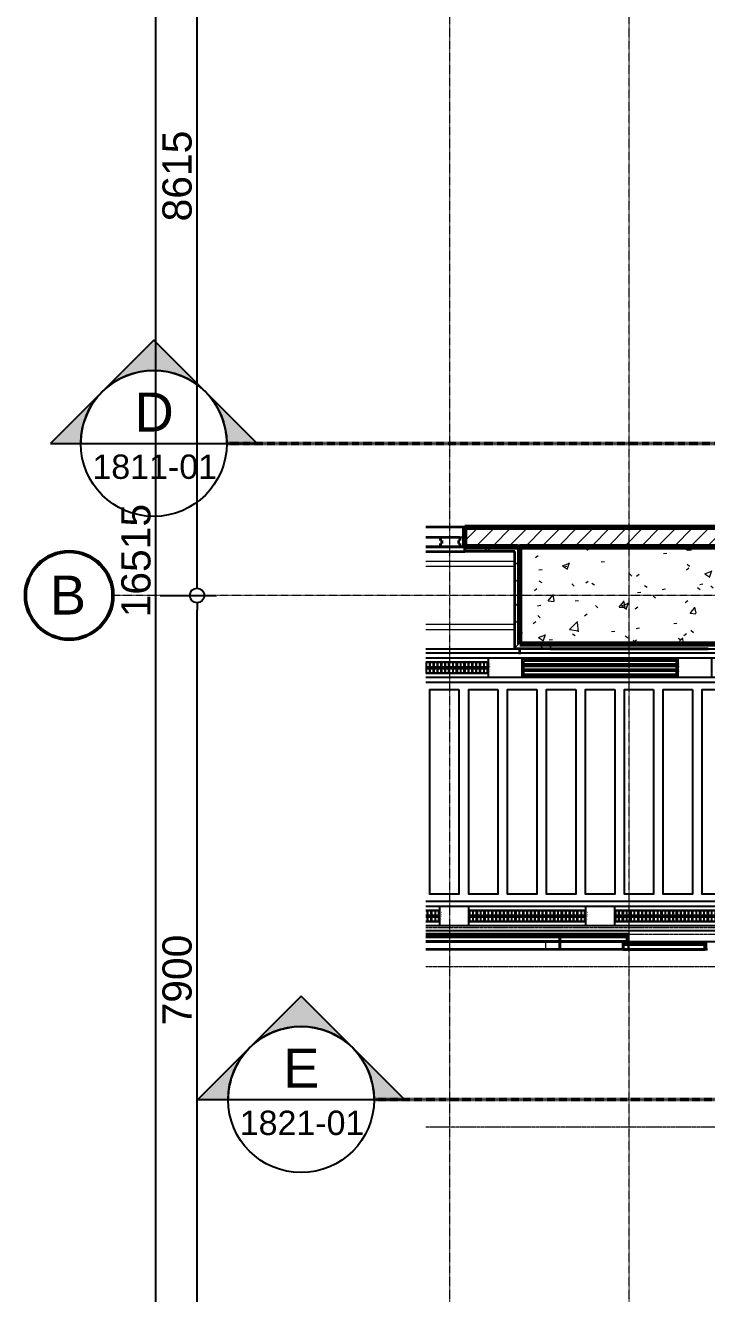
# Model space of a CAD drawing. Header units: millimetres. Extents: x -853488 to -774597, y -17231 to 22435.
# Drawn here: x -853488 to -846487, y -3591 to 9433 of the extents above; entities that cross this region are included whole.
import ezdxf
from ezdxf.enums import TextEntityAlignment as Align
from ezdxf.xclip import XClip

# ---------------------------------------------------------------- set-up
doc = ezdxf.new("R2010")
doc.units = ezdxf.units.MM
doc.header["$XCLIPFRAME"] = 0
for name, pattern in [('DASH', [6.35, 3.175, -3.175]), ('DPA_Grid _ Level 100', [10, 5.5, -1.6, 1.3, -1.6]), ('DPA_Hidden 500', [1.4, 0.8, -0.6])]:
    doc.linetypes.add(name, pattern=pattern)
for name, color, linetype in [('000 - WIPEOUT', 250, 'Continuous'), ('001 - ASCESSORIES', 251, 'Continuous'), ('A04_TUBE SERIES', 2, 'Continuous'), ('A11_ALU.SOLID SHEET', 2, 'Continuous')]:
    doc.layers.add(name, color=color, linetype=linetype)
for name, color, linetype, lineweight in [('A-ANNO-DIMS', 1, 'Continuous', 9), ('A-COLS', 5, 'Continuous', 70), ('A-COLS-E', 1, 'Continuous', 35), ('A-DOOR', 3, 'Continuous', 35), ('A-DOOR-E', 2, 'Continuous', 25), ('A-DOOR-FRAM', 3, 'Continuous', 25), ('A-FLOR-E', 2, 'Continuous', 35), ('A-GENM', 1, 'Continuous', 9), ('A-GENM-HDLN', 2, 'DPA_Hidden 500', 9), ('A-GLAZ-CURT', 2, 'Continuous', 9), ('A-WALL', 5, 'Continuous', 35), ('A-WALL-FNSH', 2, 'Continuous', 35), ('A-WALL-PATT', 1, 'Continuous', 35), ('G-ANNO-SECL', 3, 'Continuous', 9), ('Q-SPCQ', 2, 'Continuous', 35), ('Q-SPCQ-HDLN', 2, 'DASH', 9), ('S-GRID', 251, 'Continuous', 9), ('S-GRID-IDEN', 3, 'Continuous', 50), ('WALL-E', 2, 'Continuous', 35)]:
    doc.layers.add(name, color=color, linetype=linetype, lineweight=lineweight)
doc.styles.add('Arial', font='arial.ttf', dxfattribs={"height": 400})
doc.styles.add('Arial_1', font='arial.ttf', dxfattribs={"height": 250})
doc.styles.add('Arial_2', font='arial.ttf', dxfattribs={"height": 300})
doc.dimstyles.new('DPA-DIM-3_0_C-C', dxfattribs={"dimscale": 304.8, "dimtxt": 306.07782, "dimasz": 0.492126, "dimexe": 0.656168, "dimexo": 0.0625, "dimgap": 0.164042, "dimtad": 1, "dimdec": 0, "dimzin": 0, "dimdsep": 46, "dimtxsty": 'Arial_2', "dimblk1": 'DOTBLANK', "dimblk2": 'DOTBLANK', "dimsah": 1, "dimcen": 0.09, "dimdle": 0.656168, "dimadec": 8, "dimazin": 0, "dimtfac": 1, "dimtdec": 4, "dimtix": 1, "dimtmove": 0, "dimatfit": 3, "dimfxl": 1.312336, "dimfxlon": 1, "dimtvp": 1, "dimtolj": 1, "dimtzin": 0, "dimarcsym": 2})
pattern_1 = [(45, (0, 0), (-212.13203, 212.13203), []), (135, (0, 0), (-212.13203, -212.13203), [])]

# ---------------------------------------------------------------- blocks, each defined once
blk = doc.blocks.new('DPA_AC-BW - A30_2100 x 2500 mm-6632386-4261-01 ENLARGED UPPER PLATFORM LEVEL - REFLECTED CEILING PLAN - SHEET 2')
at = {"layer": 'A-DOOR'}
for p, q in [((650, 0), (800, 0)), ((800, 0), (1000, 0)), ((800, -35), (800, 0)), ((800, 0), (800, -35)), ((1000, 0), (1000, -35)), ((800, -100), (650, -100)), ((815, -35), (800, -35)), ((800, -35), (815, -35)), ((800, -100), (800, -65)), ((800, -65), (815, -65)), ((815, -65), (800, -65)), ((800, -65), (800, -100)), ((1000, -100), (800, -100)), ((815, -65), (815, -35)), ((815, -35), (815, -65)), ((1000, -35), (985, -35)), ((985, -35), (985, -65)), ((985, -65), (1000, -65)), ((1000, -65), (1000, -100))]:
    blk.add_line(p, q, dxfattribs=at)
at = {"layer": 'A-DOOR-E'}
for p, q in [((650, 0), (800, 0)), ((650, 0), (800, 0)), ((650, 0), (800, 0)), ((800, 0), (650, 0)), ((650, 0), (800, 0)), ((800, 0), (650, 0)), ((800, 0), (650, 0)), ((1000, 0), (800, 0)), ((800, 0), (800, -35)), ((800, 0), (800, -35)), ((800, 0), (800, -35)), ((800, 0), (800, -35)), ((800, -35), (800, 0)), ((800, 0), (800, -35)), ((800, -35), (800, 0)), ((800, -35), (800, 0)), ((1000, -35), (1000, 0)), ((800, -100), (650, -100)), ((800, -100), (650, -100)), ((800, -100), (650, -100)), ((650, -100), (800, -100)), ((800, -100), (650, -100)), ((650, -100), (800, -100)), ((650, -100), (800, -100)), ((800, -35), (815, -35)), ((800, -35), (815, -35)), ((800, -35), (815, -35)), ((800, -35), (815, -35)), ((815, -35), (800, -35)), ((800, -35), (815, -35)), ((815, -35), (800, -35)), ((815, -35), (800, -35)), ((815, -65), (800, -65)), ((800, -65), (800, -100)), ((815, -65), (800, -65)), ((800, -65), (800, -100)), ((800, -65), (800, -100)), ((815, -65), (800, -65)), ((815, -65), (800, -65)), ((800, -65), (800, -100)), ((800, -100), (800, -65)), ((800, -65), (815, -65)), ((815, -65), (800, -65)), ((800, -65), (800, -100)), ((800, -100), (800, -65)), ((800, -65), (815, -65)), ((800, -100), (800, -65)), ((800, -65), (815, -65)), ((800, -100), (1000, -100)), ((815, -35), (815, -65)), ((815, -35), (815, -65)), ((815, -35), (815, -65)), ((815, -35), (815, -65)), ((815, -65), (815, -35)), ((815, -35), (815, -65)), ((815, -65), (815, -35)), ((815, -65), (815, -35)), ((985, -65), (985, -35)), ((985, -35), (1000, -35)), ((1000, -65), (985, -65)), ((1000, -100), (1000, -65))]:
    blk.add_line(p, q, dxfattribs=at)
at = {"layer": 'A-DOOR-FRAM'}
for p, q in [((1000, 0), (1050, 0)), ((1000, -35), (1000, 0)), ((1050, 0), (1050, -100)), ((985, -65), (985, -35)), ((985, -35), (1000, -35)), ((1000, -65), (985, -65)), ((1000, -100), (1000, -65)), ((1050, -100), (1000, -100))]:
    blk.add_line(p, q, dxfattribs=at)
blk = doc.blocks.new('DPA_Speciality_PlatformScreenDoor - Length_135300-12767973-4261-01 ENLARGED UPPER PLATFORM LEVEL - REFLECTED CEILING PLAN - SHEET 2')
at = {"layer": 'A-GENM'}
for p, q in [((129962, -250), (129765, -250)), ((129765, -250), (129962, -250)), ((129858, -250), (129768, -250)), ((129768, -250), (129858, -250)), ((129868, -250), (129958, -250)), ((129958, -250), (129868, -250)), ((130533, -330), (130657, -330)), ((130543, -330), (130596, -330)), ((130593, -330), (130646, -330)), ((132033, -330), (132157, -330)), ((132043, -330), (132096, -330)), ((132093, -330), (132146, -330))]:
    blk.add_line(p, q, dxfattribs=at)
at = {"layer": 'A-GENM-HDLN'}
for p, q in [((130262, -175), (130262, -250)), ((130262, -175), (131112, -175)), ((130262, -250), (131112, -250)), ((131112, -250), (131112, -175))]:
    blk.add_line(p, q, dxfattribs=at)
at = {"layer": 'Q-SPCQ', "linetype": 'DASH', "lineweight": 9}
blk.add_line((61743, 1650), (132340, 1650), dxfattribs=at)
at = {"layer": 'Q-SPCQ'}
for p, q in [((129462, -245), (129462, -180)), ((129462, -180), (129462, -245)), ((129462, -180), (129462, -245)), ((129462, -245), (129462, -180)), ((130312, -175), (129472, -175)), ((129472, -175), (130312, -175)), ((129472, -175), (129472, -225)), ((129472, -175), (129472, -225)), ((129472, -245), (129472, -180)), ((129472, -180), (129472, -245)), ((129472, -225), (130312, -225)), ((130312, -225), (129472, -225)), ((129472, -250), (129472, -225)), ((129472, -225), (129472, -250)), ((130312, -225), (129472, -225)), ((129472, -225), (129472, -250)), ((129472, -250), (129472, -225)), ((129472, -225), (130312, -225)), ((130312, -225), (129472, -225)), ((129472, -225), (130312, -225)), ((129472, -250), (130312, -250)), ((130312, -250), (129472, -250)), ((129472, -250), (130312, -250)), ((130312, -250), (129472, -250)), ((129502, -175), (130282, -175)), ((130282, -175), (129502, -175)), ((130282, -175), (129502, -175)), ((129502, -175), (130282, -175)), ((130282, -225), (129502, -225)), ((129502, -225), (130282, -225)), ((129502, -225), (130282, -225)), ((130282, -225), (129502, -225)), ((130262, -225), (129522, -225)), ((129522, -225), (130262, -225)), ((130262, -225), (129522, -225)), ((129522, -225), (130262, -225)), ((130262, -250), (129522, -250)), ((129522, -250), (130262, -250)), ((130262, -250), (129522, -250)), ((129522, -250), (130262, -250)), ((130262, -175), (130962, -175)), ((130262, -305), (130262, -250)), ((130262, -250), (130262, -330)), ((130272, -255), (130262, -255)), ((130262, -255), (130262, -330)), ((130262, -330), (130262, -255)), ((130262, -255), (130272, -255)), ((130272, -330), (130272, -255)), ((130272, -255), (130272, -330)), ((130962, -255), (130272, -255)), ((130272, -255), (130962, -255)), ((130272, -255), (130272, -305)), ((130272, -255), (130272, -305)), ((130312, -225), (130312, -175)), ((130312, -175), (130312, -225)), ((130312, -225), (130312, -250)), ((130312, -225), (130312, -250)), ((130312, -250), (130312, -225)), ((130312, -225), (130312, -250)), ((130322, -255), (130902, -255)), ((130902, -255), (130322, -255)), ((130912, -255), (130322, -255)), ((130322, -255), (130912, -255)), ((130962, -175), (130962, -330)), ((130962, -175), (132340, -175)), ((130962, -330), (130962, -175)), ((130962, -200), (130962, -176)), ((130962, -176), (130962, -200)), ((130962, -305), (130962, -200)), ((130962, -200), (130962, -305)), ((132340, -255), (130962, -255)), ((130962, -255), (132340, -255)), ((130962, -255), (130962, -305)), ((130962, -255), (130962, -305)), ((130962, -305), (130962, -255)), ((130962, -255), (130962, -305)), ((132340, -255), (131012, -255)), ((131012, -255), (132340, -255)), ((131022, -255), (132340, -255)), ((132340, -255), (131022, -255)), ((130262, -329), (130262, -305)), ((130262, -330), (130962, -330)), ((130262, -330), (130272, -330)), ((130272, -330), (130262, -330)), ((130962, -305), (130272, -305)), ((130272, -305), (130952, -305)), ((130272, -305), (130272, -330)), ((130272, -305), (130272, -330)), ((130272, -305), (130952, -305)), ((130952, -305), (130272, -305)), ((130272, -330), (130272, -305)), ((130272, -305), (130272, -330)), ((130962, -305), (130272, -305)), ((130272, -305), (130962, -305)), ((130952, -330), (130272, -330)), ((130272, -330), (130962, -330)), ((130272, -330), (130952, -330)), ((130952, -330), (130272, -330)), ((130902, -305), (130322, -305)), ((130322, -305), (130902, -305)), ((130902, -305), (130322, -305)), ((130322, -305), (130902, -305)), ((130912, -305), (130322, -305)), ((130322, -305), (130912, -305)), ((130322, -305), (130902, -305)), ((130902, -305), (130322, -305)), ((130902, -330), (130322, -330)), ((130322, -330), (130902, -330)), ((130902, -330), (130322, -330)), ((130322, -330), (130902, -330)), ((130952, -305), (130962, -305)), ((130962, -330), (130952, -330)), ((130962, -329), (130962, -305)), ((132340, -305), (130962, -305)), ((130962, -305), (130972, -305)), ((130962, -330), (130962, -305)), ((130962, -305), (130962, -330)), ((132340, -305), (130962, -305)), ((130962, -305), (132340, -305)), ((130962, -305), (130962, -329)), ((130962, -330), (130962, -305)), ((130962, -305), (130962, -330)), ((130962, -330), (132340, -330)), ((130972, -330), (130962, -330)), ((130962, -330), (132340, -330)), ((130972, -305), (132340, -305)), ((130972, -305), (132340, -305)), ((132340, -305), (130972, -305)), ((132340, -330), (130972, -330)), ((130972, -330), (132340, -330)), ((132340, -330), (130972, -330)), ((132340, -305), (131012, -305)), ((131012, -305), (132340, -305)), ((132340, -305), (131022, -305)), ((131022, -305), (132340, -305)), ((132340, -305), (131022, -305)), ((131022, -305), (132340, -305)), ((131022, -305), (132340, -305)), ((132340, -305), (131022, -305)), ((132340, -330), (131022, -330)), ((131022, -330), (132340, -330)), ((132340, -330), (131022, -330)), ((131022, -330), (132340, -330))]:
    blk.add_line(p, q, dxfattribs=at)
for centre, start, end in [((129458, -180), 0, 180), ((129458, -245), 180, 0), ((129458, -180), 60, 120), ((129458, -245), 240, 300), ((129468, -180), 0, 180), ((129458, -180), 360, 30), ((129468, -180), 150, 180), ((129458, -245), 330, 0), ((129468, -245), 180, 210), ((129468, -245), 180, 360), ((129468, -180), 60, 120), ((129468, -245), 240, 300), ((129468, -180), 0, 45), ((129468, -245), 330, 360)]:
    blk.add_arc(centre, 5, start, end, dxfattribs=at)
at = {"layer": 'Q-SPCQ-HDLN'}
for p, q in [((132340, 0), (61743, 0)), ((132340, -330), (61743, -330)), ((132340, -400), (61743, -400))]:
    blk.add_line(p, q, dxfattribs=at)
blk = doc.blocks.new('Section - Section Head-531884-4261-01 ENLARGED UPPER PLATFORM LEVEL - REFLECTED CEILING PLAN - SHEET 2')
at = {"layer": 'G-ANNO-SECL'}
h = blk.add_hatch(color=256, dxfattribs=at)
edge = h.paths.add_edge_path()
edge.add_line((-12.8, 5.3), (-7.5, 10.61))
edge.add_line((-7.5, 10.61), (-2.2, 5.3))
edge.add_arc((-7.5, 0), 7.5, 45, 135)
h = blk.add_hatch(color=256, dxfattribs=at)
edge = h.paths.add_edge_path()
edge.add_arc((-7.5, 0), 7.5, 0, 45)
edge.add_line((-2.2, 5.3), (3.11, 0))
edge.add_line((3.11, 0), (0, 0))
edge = h.paths.add_edge_path()
edge.add_line((-15, 0), (-18.11, 0))
edge.add_line((-18.11, 0), (-12.8, 5.3))
edge.add_arc((-7.5, 0), 7.5, 135, 180)
at = {"layer": 'G-ANNO-SECL', "lineweight": 25}
for p, q in [((-7.5, 10.61), (-18.11, 0)), ((-7.5, 10.61), (-12.8, 5.3)), ((3.11, 0), (-7.5, 10.61)), ((-2.2, 5.3), (-7.5, 10.61)), ((-12.8, 5.3), (-18.11, 0)), ((3.11, 0), (-2.2, 5.3)), ((-18.11, 0), (-15, 0)), ((-18.11, 0), (-15, 0)), ((0, 0), (3.11, 0)), ((0, 0), (3.11, 0))]:
    blk.add_line(p, q, dxfattribs=at)
blk.add_circle((-7.5, 0), 7.5, dxfattribs=at)
for start, end in [(45, 135), (135, 180), (0, 45)]:
    blk.add_arc((-7.5, 0), 7.5, start, end, dxfattribs=at)
blk = doc.blocks.new('System Panel - DPA_Metal Ceiling Rectangular Panel-10851930-4261-01 ENLARGED UPPER PLATFORM LEVEL - REFLECTED CEILING PLAN - SHEET 2')
at = {"layer": 'A-GLAZ-CURT'}
for p, q in [((-848457, 4029), (-849372, 4029)), ((-849372, 4029), (-848457, 4029)), ((-849372, 3029), (-848457, 3029)), ((-848457, 3029), (-849372, 3029))]:
    blk.add_line(p, q, dxfattribs=at)
blk = doc.blocks.new('System Panel - DPA-AR_Metal Ceiling Rectangular Panel-13144395-4261-01 ENLARGED UPPER PLATFORM LEVEL - REFLECTED CEILING PLAN - SHEET 2')
at = {"layer": 'A-GLAZ-CURT'}
for p, q in [((-848457, 4029), (-849372, 4029)), ((-849372, 4029), (-848457, 4029)), ((-848457, 3929), (-849372, 3929))]:
    blk.add_line(p, q, dxfattribs=at)
blk = doc.blocks.new('System Panel - DPA-AR_Metal Ceiling Rectangular Panel-V28-4261-01 ENLARGED UPPER PLATFORM LEVEL - REFLECTED CEILING PLAN - SHEET 2')
at = {"layer": 'A-GLAZ-CURT'}
for p, q in [((-849372, 3229), (-848457, 3229)), ((-849372, 3029), (-848457, 3029)), ((-848457, 3029), (-849372, 3029))]:
    blk.add_line(p, q, dxfattribs=at)
blk = doc.blocks.new('System Panel - DPA-AR_Metal Ceiling Rectangular Panel-V29-4261-01 ENLARGED UPPER PLATFORM LEVEL - REFLECTED CEILING PLAN - SHEET 2')
at = {"layer": 'A-GLAZ-CURT'}
for p, q in [((-849372, 3879), (-848457, 3879)), ((-848457, 3279), (-849372, 3279))]:
    blk.add_line(p, q, dxfattribs=at)
blk = doc.blocks.new('*U464')
at = {"layer": 'A-GLAZ-CURT'}
for name in ['System Panel - DPA_Metal Ceiling Rectangular Panel-10851930-4261-01 ENLARGED UPPER PLATFORM LEVEL - REFLECTED CEILING PLAN - SHEET 2', 'System Panel - DPA-AR_Metal Ceiling Rectangular Panel-13144395-4261-01 ENLARGED UPPER PLATFORM LEVEL - REFLECTED CEILING PLAN - SHEET 2', 'System Panel - DPA-AR_Metal Ceiling Rectangular Panel-V29-4261-01 ENLARGED UPPER PLATFORM LEVEL - REFLECTED CEILING PLAN - SHEET 2', 'System Panel - DPA-AR_Metal Ceiling Rectangular Panel-V28-4261-01 ENLARGED UPPER PLATFORM LEVEL - REFLECTED CEILING PLAN - SHEET 2']:
    blk.add_blockref(name, (801682, -3579), dxfattribs=at)
blk = doc.blocks.new('Grid - 100 Scale-2291345-4261-01 ENLARGED UPPER PLATFORM LEVEL - REFLECTED CEILING PLAN - SHEET 2')
at = {"layer": 'S-GRID-IDEN'}
blk.add_circle((0, 0), 4.5, dxfattribs=at)
blk = doc.blocks.new('_DotBlank')
at = {"color": 0, "linetype": 'ByBlock', "lineweight": -2}
blk.add_line((-0.5, 0), (-1, 0), dxfattribs=at)
blk.add_circle((0, 0), 0.5, dxfattribs=at)
blk = doc.blocks.new('*D1758')
at = {"layer": 'A-ANNO-DIMS', "color": 0, "lineweight": -2, "transparency": 16777216}
for p, q in [((-50846, 8615), (-50265, 8615)), ((-50465, -7750), (-50465, 8465)), ((-50846, -7900), (-50265, -7900))]:
    blk.add_line(p, q, dxfattribs=at)
at = {"layer": 'Defpoints', "color": 0, "transparency": 16777216}
for p in [(-50865, 8615), (-50465, 8615), (-50865, -7900)]:
    blk.add_point(p, dxfattribs=at)
at = {"layer": 'A-ANNO-DIMS', "color": 0, "lineweight": -2, "transparency": 16777216, "xscale": 150, "yscale": 150, "zscale": 150}
for p, rotation in [((-50465, 8615), 90), ((-50465, -7900), 270)]:
    blk.add_blockref('_DotBlank', p, dxfattribs=dict(at, rotation=rotation))
at = {"layer": 'A-ANNO-DIMS', "color": 0, "transparency": 16777216, "insert": (-50668, 357), "char_height": 300, "width": 1384.41, "attachment_point": 5, "rotation": 90, "style": 'Arial_2'}
blk.add_mtext('\\A1;16515', dxfattribs=at)
blk = doc.blocks.new('*D1760')
at = {"layer": 'A-ANNO-DIMS', "color": 0, "lineweight": -2, "transparency": 16777216}
for p, q in [((-50422, 0), (-49841, 0)), ((-50041, -7750), (-50041, -150)), ((-50422, -7900), (-49841, -7900))]:
    blk.add_line(p, q, dxfattribs=at)
at = {"layer": 'Defpoints', "color": 0, "transparency": 16777216}
for p in [(-50441, 0), (-50041, 0), (-50441, -7900)]:
    blk.add_point(p, dxfattribs=at)
at = {"layer": 'A-ANNO-DIMS', "color": 0, "lineweight": -2, "transparency": 16777216, "xscale": 150, "yscale": 150, "zscale": 150}
for p, rotation in [((-50041, 0), 90), ((-50041, -7900), 270)]:
    blk.add_blockref('_DotBlank', p, dxfattribs=dict(at, rotation=rotation))
at = {"layer": 'A-ANNO-DIMS', "color": 0, "transparency": 16777216, "insert": (-50245, -3950), "char_height": 300, "width": 1107.53, "attachment_point": 5, "rotation": 90, "style": 'Arial_2'}
blk.add_mtext('\\A1;7900', dxfattribs=at)
blk = doc.blocks.new('*D1761')
at = {"layer": 'A-ANNO-DIMS', "color": 0, "lineweight": -2, "transparency": 16777216}
for p, q in [((-50422, 8615), (-49841, 8615)), ((-50041, 150), (-50041, 8465)), ((-50422, 0), (-49841, 0))]:
    blk.add_line(p, q, dxfattribs=at)
at = {"layer": 'Defpoints', "color": 0, "transparency": 16777216}
for p in [(-50441, 8615), (-50041, 8615), (-50441, 0)]:
    blk.add_point(p, dxfattribs=at)
at = {"layer": 'A-ANNO-DIMS', "color": 0, "lineweight": -2, "transparency": 16777216, "xscale": 150, "yscale": 150, "zscale": 150}
for p, rotation in [((-50041, 8615), 90), ((-50041, 0), 270)]:
    blk.add_blockref('_DotBlank', p, dxfattribs=dict(at, rotation=rotation))
at = {"layer": 'A-ANNO-DIMS', "color": 0, "transparency": 16777216, "insert": (-50245, 4307), "char_height": 300, "width": 1107.53, "attachment_point": 5, "rotation": 90, "style": 'Arial_2'}
blk.add_mtext('\\A1;8615', dxfattribs=at)
blk = doc.blocks.new('*U470')
at = {"color": 1}
blk.add_wipeout([(600, -60), (-600, -60), (-600, 60), (600, 60)], dxfattribs=at).dxf.layer = '000 - WIPEOUT'
at = {"layer": '001 - ASCESSORIES', "color": 0}
blk.add_lwpolyline([(600, -60), (-600, -60), (-600, 60), (600, 60)], close=True, dxfattribs=at)
at = {"layer": '001 - ASCESSORIES'}
for points in [[(-593, -55), (-598, -55), (-598, 55), (-593, 55)], [(595, -55), (-595, -55), (-595, 55), (595, 55)], [(-559, -55), (-554, -55), (-554, 55), (-559, 55)], [(-514, -55), (-519, -55), (-519, 55), (-514, 55)], [(-479, -55), (-474, -55), (-474, 55), (-479, 55)], [(-435, -55), (-440, -55), (-440, 55), (-435, 55)], [(-400, -55), (-395, -55), (-395, 55), (-400, 55)], [(-355, -55), (-360, -55), (-360, 55), (-355, 55)], [(-320, -55), (-315, -55), (-315, 55), (-320, 55)], [(-276, -55), (-281, -55), (-281, 55), (-276, 55)], [(-241, -55), (-236, -55), (-236, 55), (-241, 55)], [(-196, -55), (-201, -55), (-201, 55), (-196, 55)], [(-161, -55), (-156, -55), (-156, 55), (-161, 55)], [(-117, -55), (-122, -55), (-122, 55), (-117, 55)], [(-82, -55), (-77, -55), (-77, 55), (-82, 55)], [(-37, -55), (-42, -55), (-42, 55), (-37, 55)], [(-3, -55), (3, -55), (3, 55), (-3, 55)], [(42, -55), (37, -55), (37, 55), (42, 55)], [(77, -55), (82, -55), (82, 55), (77, 55)], [(122, -55), (117, -55), (117, 55), (122, 55)], [(156, -55), (161, -55), (161, 55), (156, 55)], [(201, -55), (196, -55), (196, 55), (201, 55)], [(236, -55), (241, -55), (241, 55), (236, 55)], [(281, -55), (276, -55), (276, 55), (281, 55)], [(315, -55), (320, -55), (320, 55), (315, 55)], [(360, -55), (355, -55), (355, 55), (360, 55)], [(395, -55), (400, -55), (400, 55), (395, 55)], [(440, -55), (435, -55), (435, 55), (440, 55)], [(474, -55), (479, -55), (479, 55), (474, 55)], [(519, -55), (514, -55), (514, 55), (519, 55)], [(554, -55), (559, -55), (559, 55), (554, 55)], [(598, -55), (593, -55), (593, 55), (598, 55)]]:
    blk.add_lwpolyline(points, close=True, dxfattribs=at)
for points in [[(-593, 10), (-559, 10)], [(-554, 10), (-519, 10)], [(-514, 10), (-479, 10)], [(-474, 10), (-440, 10)], [(-435, 10), (-400, 10)], [(-395, 10), (-360, 10)], [(-355, 10), (-320, 10)], [(-315, 10), (-281, 10)], [(-276, 10), (-241, 10)], [(-236, 10), (-201, 10)], [(-196, 10), (-161, 10)], [(-156, 10), (-122, 10)], [(-117, 10), (-82, 10)], [(-77, 10), (-42, 10)], [(-37, 10), (-3, 10)], [(3, 10), (37, 10)], [(42, 10), (77, 10)], [(82, 10), (117, 10)], [(122, 10), (156, 10)], [(161, 10), (196, 10)], [(201, 10), (236, 10)], [(241, 10), (276, 10)], [(281, 10), (315, 10)], [(320, 10), (355, 10)], [(360, 10), (395, 10)], [(400, 10), (435, 10)], [(440, 10), (474, 10)], [(479, 10), (514, 10)], [(519, 10), (554, 10)], [(559, 10), (593, 10)], [(-593, -10), (-559, -10)], [(-554, -10), (-519, -10)], [(-514, -10), (-479, -10)], [(-474, -10), (-440, -10)], [(-435, -10), (-400, -10)], [(-395, -10), (-360, -10)], [(-355, -10), (-320, -10)], [(-315, -10), (-281, -10)], [(-276, -10), (-241, -10)], [(-236, -10), (-201, -10)], [(-196, -10), (-161, -10)], [(-156, -10), (-122, -10)], [(-117, -10), (-82, -10)], [(-77, -10), (-42, -10)], [(-37, -10), (-3, -10)], [(3, -10), (37, -10)], [(42, -10), (77, -10)], [(82, -10), (117, -10)], [(122, -10), (156, -10)], [(161, -10), (196, -10)], [(201, -10), (236, -10)], [(241, -10), (276, -10)], [(281, -10), (315, -10)], [(320, -10), (355, -10)], [(360, -10), (395, -10)], [(400, -10), (435, -10)], [(440, -10), (474, -10)], [(479, -10), (514, -10)], [(519, -10), (554, -10)], [(559, -10), (593, -10)]]:
    blk.add_lwpolyline(points, dxfattribs=at)
blk = doc.blocks.new('*U473')
at = {"layer": 'A11_ALU.SOLID SHEET', "color": 0}
blk.add_lwpolyline([(350, -98.8), (350, 98.8), (0, 98.8), (0, -98.8)], close=True, dxfattribs=at)
at = {"layer": 'Defpoints', "color": 250}
blk.add_point((0, 0), dxfattribs=at)
blk.add_text('AL.SHEET-HAT-TYPE-R', height=6, rotation=270, dxfattribs=at).set_placement((15, 0), align=Align.BOTTOM_CENTER)
blk = doc.blocks.new('*U475')
at = {"layer": '001 - ASCESSORIES', "color": 0, "linetype": 'ByBlock'}
blk.add_lwpolyline([(800, 87), (-800, 87), (-800, -87), (800, -87)], close=True, dxfattribs=at)
at = {"layer": '001 - ASCESSORIES', "linetype": 'ByBlock'}
for points in [[(-782, 69), (782, 69), (782, -69), (-782, -69)], [(782, 36), (-782, 36), (-782, 16), (782, 16)], [(-782, -16), (782, -16), (782, -36), (-782, -36)]]:
    blk.add_lwpolyline(points, close=True, dxfattribs=at)
for points in [[(782, 26), (-782, 26)], [(-782, -26), (782, -26)]]:
    blk.add_lwpolyline(points, dxfattribs=at)
blk = doc.blocks.new('*U478')
at = {"layer": 'A11_ALU.SOLID SHEET', "color": 0}
blk.add_lwpolyline([(300, -98.8), (300, 98.8), (0, 98.8), (0, -98.8)], close=True, dxfattribs=at)
at = {"layer": 'Defpoints', "color": 250}
blk.add_point((0, 0), dxfattribs=at)
blk.add_text('AL.SHEET-HAT-TYPE-R', height=6, rotation=270, dxfattribs=at).set_placement((15, 0), align=Align.BOTTOM_CENTER)
blk = doc.blocks.new('*U495')
blk.add_wipeout([(-25, 0), (25, 0), (25, 67400), (-25, 67400)]).dxf.layer = '000 - WIPEOUT'
at = {"layer": 'A04_TUBE SERIES', "color": 0}
blk.add_lwpolyline([(-25, 0), (25, 0), (25, 67400), (-25, 67400)], close=True, dxfattribs=at)
blk.add_attdef('EXTR.OVL-LENGTH_', (-25, -59), '', height=5)
blk = doc.blocks.new('*U497')
blk.add_wipeout([(-25, 0), (25, 0), (25, 67400), (-25, 67400)]).dxf.layer = '000 - WIPEOUT'
at = {"layer": 'A04_TUBE SERIES', "color": 0}
blk.add_lwpolyline([(-25, 0), (25, 0), (25, 67400), (-25, 67400)], close=True, dxfattribs=at)
blk.add_attdef('EXTR.OVL-LENGTH_', (-25, -59), '', height=5)
blk = doc.blocks.new('*U499')
blk.add_wipeout([(-25, 0), (25, 0), (25, 67400), (-25, 67400)]).dxf.layer = '000 - WIPEOUT'
at = {"layer": 'A04_TUBE SERIES', "color": 0}
blk.add_lwpolyline([(-25, 0), (25, 0), (25, 67400), (-25, 67400)], close=True, dxfattribs=at)
blk.add_attdef('EXTR.OVL-LENGTH_', (-25, -59), '', height=5)
blk = doc.blocks.new('*U501')
blk.add_wipeout([(-25, 0), (25, 0), (25, 67400), (-25, 67400)]).dxf.layer = '000 - WIPEOUT'
at = {"layer": 'A04_TUBE SERIES', "color": 0}
blk.add_lwpolyline([(-25, 0), (25, 0), (25, 67400), (-25, 67400)], close=True, dxfattribs=at)
blk.add_attdef('EXTR.OVL-LENGTH_', (-25, -59), '', height=5)
blk = doc.blocks.new('*U622')
at = {"color": 3}
for points in [[(-1050, 31150), (1050, 31150), (1050, 30850), (-1050, 30850)], [(-1050, 30750), (1050, 30750), (1050, 30450), (-1050, 30450)], [(-1050, 30350), (1050, 30350), (1050, 30050), (-1050, 30050)], [(-1050, 29950), (1050, 29950), (1050, 29650), (-1050, 29650)], [(-1050, 29550), (1050, 29550), (1050, 29250), (-1050, 29250)], [(-1050, 29150), (1050, 29150), (1050, 28850), (-1050, 28850)], [(-1050, 28750), (1050, 28750), (1050, 28450), (-1050, 28450)], [(-1050, 28350), (1050, 28350), (1050, 28050), (-1050, 28050)]]:
    blk.add_wipeout(points, dxfattribs=at).dxf.layer = '000 - WIPEOUT'
at = {"layer": 'A11_ALU.SOLID SHEET', "color": 0, "linetype": 'ByBlock'}
for points in [[(-1050, 30850), (1050, 30850), (1050, 31150), (-1050, 31150)], [(-1050, 30450), (1050, 30450), (1050, 30750), (-1050, 30750)], [(-1050, 30050), (1050, 30050), (1050, 30350), (-1050, 30350)], [(-1050, 29650), (1050, 29650), (1050, 29950), (-1050, 29950)], [(-1050, 29250), (1050, 29250), (1050, 29550), (-1050, 29550)], [(-1050, 28850), (1050, 28850), (1050, 29150), (-1050, 29150)], [(-1050, 28450), (1050, 28450), (1050, 28750), (-1050, 28750)], [(-1050, 28050), (1050, 28050), (1050, 28350), (-1050, 28350)]]:
    blk.add_lwpolyline(points, close=True, dxfattribs=at)
blk = doc.blocks.new('*U1837')
blk.add_lwpolyline([(27650, -552), (-107450, -552), (-107450, -3555), (27650, -3555)], close=True)
blk.add_blockref('*U475', (-102900, -742))
blk.add_blockref('*U475', (-102900, -742))
at = {"layer": 'A11_ALU.SOLID SHEET', "color": 1}
for name, p in [('*U473', (-102100, -742)), ('*U473', (-102100, -742)), ('*U478', (-103050, -3292))]:
    blk.add_blockref(name, p, dxfattribs=at)
for p in [(-104650, -742), (-105150, -3292), (-102150, -3292)]:
    blk.add_blockref('*U470', p)
at = {"layer": 'A11_ALU.SOLID SHEET', "color": 0, "linetype": 'ByBlock', "xscale": -1, "rotation": 90}
blk.add_blockref('*U622', (-73500, -2017), dxfattribs=at)
at = {"layer": 'A11_ALU.SOLID SHEET', "color": 1}
for name, p in [('*U473', (-104050, -742)), ('*U478', (-104550, -3292))]:
    blk.add_blockref(name, p, dxfattribs=at)
for p in [(-104650, -742), (-103650, -3292)]:
    blk.add_blockref('*U470', p)
at = {"layer": 'A04_TUBE SERIES', "color": 0, "linetype": 'ByBlock', "rotation": 90}
for name, p in [('*U499', (-39950, -3167)), ('*U501', (-39950, -3417))]:
    blk.add_blockref(name, p, dxfattribs=at)
at = {"layer": 'A11_ALU.SOLID SHEET', "color": 1}
blk.add_blockref('*U473', (-104050, -742), dxfattribs=at)
at = {"layer": 'A04_TUBE SERIES', "color": 0, "linetype": 'ByBlock', "rotation": 90}
for name, p in [('*U495', (-39950, -617)), ('*U497', (-39950, -867))]:
    blk.add_blockref(name, p, dxfattribs=at)
blk = doc.blocks.new('*U1666')
at = {"layer": 'S-GRID', "linetype": 'DPA_Grid _ Level 100'}
for p, q in [((-47445, -19375), (-47445, 17167.1)), ((-45600, -19375), (-45600, 17167.1)), ((22800, 0), (-50905.4, 0))]:
    blk.add_line(p, q, dxfattribs=at)
at = {"layer": 'S-GRID-IDEN', "xscale": 99.99999999999993, "yscale": 99.99999999999993, "zscale": 99.99999999999993, "rotation": 89.9999999999998}
blk.add_blockref('Grid - 100 Scale-2291345-4261-01 ENLARGED UPPER PLATFORM LEVEL - REFLECTED CEILING PLAN - SHEET 2', (-51355.4, 0), dxfattribs=at)
at = {"layer": 'S-GRID-IDEN', "lineweight": 9, "insert": (-51555.1, 203.9), "char_height": 400, "width": 456.962, "attachment_point": 1, "style": 'Arial'}
blk.add_mtext('B', dxfattribs=at)
at = {"layer": 'A-ANNO-DIMS'}
for base, p1, p2, override, picture, middle in [((-50465, 8615), (-50865, -7900), (-50865, 8615), {"dimpost": '<>', "dimfxl": 16515.002991}, '*D1758', (-50668.1, 357.5)), ((-50041.4, 8615), (-50441.4, 0), (-50441.4, 8615), {"dimpost": '<>', "dimfxl": 8614.999996}, '*D1761', (-50244.6, 4307.5)), ((-50041.4, 0), (-50441.4, -7900), (-50441.4, 0), {"dimpost": '<>', "dimfxl": 7900.002995}, '*D1760', (-50244.6, -3950))]:
    dim = blk.add_linear_dim(base=base, p1=p1, p2=p2, angle=90, dimstyle='DPA-DIM-3_0_C-C', override=override, dxfattribs=at)
    dim.commit()
    dim.dimension.update_dxf_attribs({"geometry": picture, "text_midpoint": middle})

msp = doc.modelspace()

# ---------------------------------------------------------------- linework, layer by layer
at = {"layer": 'G-ANNO-SECL', "lineweight": 25}
for p, q in [((-852918, 5140), (-851418, 5140)), ((-851404, -1598), (-849904, -1598))]:
    msp.add_line(p, q, dxfattribs=at)
at = {"layer": 'G-ANNO-SECL', "linetype": 'DPA_Grid _ Level 100', "lineweight": 50}
msp.add_line((-849904, -1598), (-777531, -1598), dxfattribs=at)

# ---------------------------------------------------------------- block references
at = {"layer": 'A11_ALU.SOLID SHEET'}
ref = msp.add_blockref('*U1837', (-744682, 3579), dxfattribs=at)
XClip(ref).set_block_clipping_path([(-104690.1238047112, -9620.0029952963), (-34092.6543255156, 10334.9999958097)])
at = {"layer": 'G-ANNO-SECL', "lineweight": 25, "xscale": 99.99999999999993, "yscale": 99.99999999999993, "zscale": 99.99999999999993}
for p in [(-851418, 5140), (-849904, -1598)]:
    msp.add_blockref('Section - Section Head-531884-4261-01 ENLARGED UPPER PLATFORM LEVEL - REFLECTED CEILING PLAN - SHEET 2', p, dxfattribs=at)

# ---------------------------------------------------------------- texts
at = {"layer": 'G-ANNO-SECL', "lineweight": 25, "attachment_point": 1}
for s, insert, char_height, width, style in [('D', (-852366, 5662), 400, 489.03, 'Arial'), ('1811-01', (-852799, 5026), 250, 1539.24, 'Arial_1'), ('E', (-850839, -1076), 400, 456.96, 'Arial'), ('1821-01', (-851285, -1712), 250, 1539.24, 'Arial_1')]:
    msp.add_mtext(s, dxfattribs=dict(at, insert=insert, char_height=char_height, width=width, style=style))

# ---------------------------------------------------------------- next in the draw order: hatches: boundary and pattern name
at = {"layer": 'A-COLS-E', "lineweight": 9}
h = msp.add_hatch(dxfattribs=at)
h.set_pattern_fill('FP_1', color=256, style=0, pattern_type=2)
h.set_pattern_definition([(50, (0, 0), (728.7365, -63.75582), [76.2, -838.2]), (355, (0, 0), (-140.9716, 764.2276), [60.96, -670.56]), (100.451, (60.7, -5.3), (587.77, 700.46675), [64.76, -712.36]), (46.184, (0, 203.2), (1084.3162, -168.171), [114.3, -1257.3]), (96.636, (90.4, 189.2), (949.6099, 989.7098), [97.14, -1068.54]), (351.184, (0, 203.2), (949.6206, 989.7012), [91.44, -1005.84]), (21, (101.6, 152.4), (606.45787, -409.06057), [76.2, -838.2]), (326, (101.6, 152.4), (247.20834, 736.7529), [60.96, -670.56]), (71.451, (152.14, 118.3), (853.66825, 327.6855), [64.76, -712.36]), (37.5, (0, 0), (12.35469, 338.22012), [33.528, -628.904, 33.528, -647.192, -673.1]), (37.5, (0, 0), (12.35469, 338.22012), [-1343.152, 33.528, -639.572]), (7.5, (0, 0), (267.27887, 400.72213), [33.528, -354.584, 33.528, -613.664, -256.54]), (7.5, (0, 0), (267.27887, 400.72213), [-1035.304, 33.528, -223.012]), (327.5, (-226.57, 0), (542.36333, -22.915345), [33.528, -220.472, 33.528, -758.952, -1051.56]), (327.5, (-226.57, 0), (542.36333, -22.915345), [-1046.48, 33.528, -1018.032]), (317.5, (-328.17, 0), (592.51696, 101.7071), [33.528, -296.672, 33.528, -492.76, -746.76]), (317.5, (-328.17, 0), (592.51696, 101.7071), [-856.488, 33.528, -713.232])])
h.paths.add_polyline_path([(-846157, 3079), (-846157, 4079), (-848407, 4079), (-848407, 3079), (-847166, 3079)])
at = {"layer": 'A-WALL-PATT', "lineweight": 9}
h = msp.add_hatch(dxfattribs=at)
h.set_pattern_fill('FP_2', color=256, style=0, pattern_type=2)
h.set_pattern_definition([(45, (0, 0), (-84.852814, 84.852814), [])])
h.paths.add_polyline_path([(-842754, 4079), (-842657, 4079), (-842657, 4279), (-848972, 4279), (-848972, 4079), (-845741, 4079), (-845739, 4084), (-845728, 4079), (-844582, 4079)])
h = msp.add_hatch(dxfattribs=at)
h.set_pattern_fill('FP_5', color=256, style=0, pattern_type=2)
h.set_pattern_definition(pattern_1)
h.paths.add_polyline_path([(-848432, 4029), (-848432, 4079), (-848972, 4079), (-848972, 4029), (-848457, 4029)])
h = msp.add_hatch(dxfattribs=at)
h.set_pattern_fill('FP_5', color=256, style=0, pattern_type=2)
h.set_pattern_definition(pattern_1)
h.paths.add_polyline_path([(-848457, 3029), (-848407, 3029), (-848407, 4079), (-848432, 4079), (-848432, 4029), (-848457, 4029), (-848457, 3753)])
h = msp.add_hatch(dxfattribs=at)
h.set_pattern_fill('FP_5', color=256, style=0, pattern_type=2)
h.set_pattern_definition(pattern_1)
h.paths.add_polyline_path([(-846107, 3029), (-846107, 3079), (-846472, 3079), (-846472, 3029)])
h.paths.add_polyline_path([(-848407, 3029), (-848092, 3029), (-848092, 3079), (-848407, 3079)])

# ---------------------------------------------------------------- next in the draw order: linework, layer by layer
at = {"layer": 'A-COLS'}
for p, q in [((-848407, 3079), (-848407, 4079)), ((-848407, 4079), (-846157, 4079)), ((-846157, 3079), (-848407, 3079))]:
    msp.add_line(p, q, dxfattribs=at)
at = {"layer": 'A-FLOR-E'}
for p, q in [((-846157, 4079), (-849372, 4079)), ((-848407, 3079), (-846157, 3079)), ((-848407, 2977), (-848407, 3029))]:
    msp.add_line(p, q, dxfattribs=at)
at = {"layer": 'A-WALL', "color": 7, "lineweight": 70}
for p, q in [((-848972, 4179), (-848972, 4279)), ((-848972, 4279), (-845922, 4279)), ((-848972, 4079), (-848972, 4179)), ((-848972, 4079), (-848432, 4079)), ((-848432, 4079), (-848972, 4079)), ((-848432, 4079), (-848407, 4079)), ((-846157, 4079), (-848407, 4079))]:
    msp.add_line(p, q, dxfattribs=at)
at = {"layer": 'A-WALL', "lineweight": 9}
for p, q in [((-848092, 3079), (-848092, 3029)), ((-848092, 3029), (-848092, 3079))]:
    msp.add_line(p, q, dxfattribs=at)
at = {"layer": 'A-WALL-FNSH', "color": 250}
for p, q in [((-848972, 4029), (-848972, 4079)), ((-848407, 4079), (-848407, 3079)), ((-848457, 4029), (-848972, 4029)), ((-848457, 3029), (-848457, 4029)), ((-848407, 3029), (-848457, 3029)), ((-848407, 3079), (-848092, 3079)), ((-848092, 3029), (-848407, 3029)), ((-848092, 3079), (-846472, 3079)), ((-846472, 3029), (-848092, 3029))]:
    msp.add_line(p, q, dxfattribs=at)
at = {"layer": 'G-ANNO-SECL', "linetype": 'DPA_Grid _ Level 100', "lineweight": 50}
msp.add_line((-851418, 5140), (-777531, 5140), dxfattribs=at)
at = {"layer": 'WALL-E'}
for p, q in [((-848972, 4279), (-849372, 4279)), ((-848972, 4279), (-848972, 4079)), ((-849372, 4079), (-848407, 4079)), ((-848407, 4079), (-849372, 4079)), ((-848972, 4029), (-848972, 4079)), ((-848407, 4079), (-848407, 3879)), ((-848407, 4079), (-848407, 3879)), ((-849372, 4029), (-848972, 4029)), ((-848407, 3279), (-848407, 3079)), ((-848407, 3079), (-848407, 3279)), ((-846472, 3079), (-848092, 3079)), ((-848092, 3029), (-846472, 3029))]:
    msp.add_line(p, q, dxfattribs=at)

# ---------------------------------------------------------------- next in the draw order: block references
for name in ['*U1666', '*U464']:
    msp.add_blockref(name, (-801682, 3579))
at = {"layer": 'A-DOOR-E'}
msp.add_blockref('DPA_AC-BW - A30_2100 x 2500 mm-6632386-4261-01 ENLARGED UPPER PLATFORM LEVEL - REFLECTED CEILING PLAN - SHEET 2', (-850022, 4179), dxfattribs=at)
at = {"layer": 'Q-SPCQ', "rotation": 180}
msp.add_blockref('DPA_Speciality_PlatformScreenDoor - Length_135300-12767973-4261-01 ENLARGED UPPER PLATFORM LEVEL - REFLECTED CEILING PLAN - SHEET 2', (-717032, -231), dxfattribs=at)

doc.saveas('drawing.dxf')
